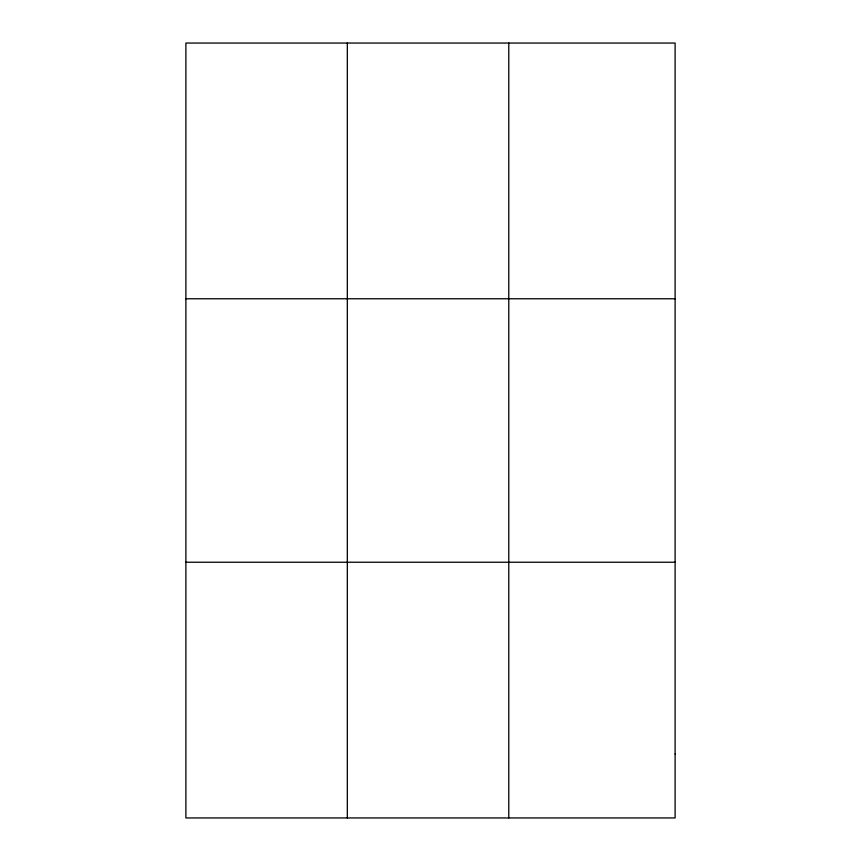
<?xml version="1.0" encoding="UTF-8"?>
<svg xmlns="http://www.w3.org/2000/svg" width="861" height="861" viewBox="0 0 861 861"><rect width="100%" height="100%" fill="white"/><g stroke="black" fill="none" stroke-linecap="round" stroke-linejoin="round"><path stroke-width="1.29" d="M347.327 43.05L347.327 817.95M508.776 43.05L508.776 817.95M185.89 298.767L675.11 298.767M185.89 562.233L675.11 562.233M675.11 754.021L675.11 817.95L185.89 817.95L185.89 43.05L675.11 43.05L675.11 754.021"/></g></svg>
